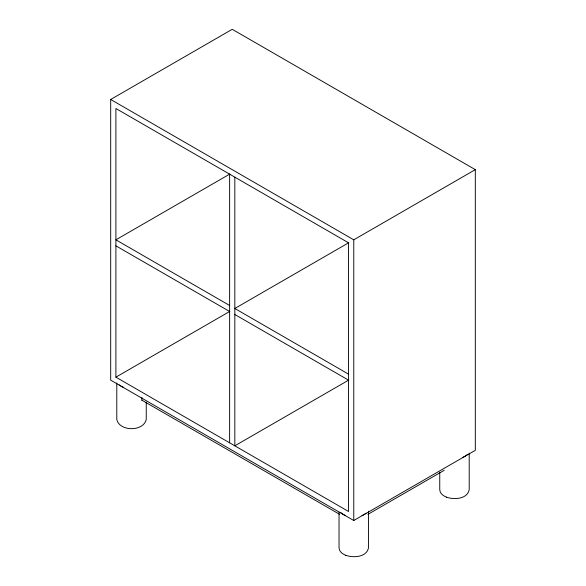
<?xml version="1.0" encoding="UTF-8"?>
<svg xmlns="http://www.w3.org/2000/svg" width="586" height="586" viewBox="0 0 586 586"><rect width="100%" height="100%" fill="white"/><g stroke="black" fill="none" stroke-linecap="round" stroke-linejoin="round"><path stroke-width="0.88" d="M110.688 99.474L232.232 29.3L475.312 169.647L475.312 450.341L353.768 520.514L110.688 380.168L110.688 99.474L353.768 239.821L475.312 169.647M229.851 174.027L115.896 239.821L229.624 305.482M115.896 377.157L348.56 511.49L348.56 242.824L115.896 108.498L115.896 377.157L229.851 311.364M348.795 242.692L234.832 308.485L348.56 374.154M348.795 380.036L234.832 445.829L234.832 177.162M367.935 514.34L444.254 470.28M446.451 497.14C453.908 499.917 467.43 499.221 469.21 489.64L469.21 453.081M345.747 555.279C353.197 558.062 366.719 557.359 368.506 547.778L368.506 511.226M116.79 382.907L116.79 419.466C119.522 431.699 143.519 431.772 146.251 419.466L146.251 402.099M446.51 497.162C443.294 495.968 439.815 493.39 439.749 489.64L439.749 472.272M345.799 555.301C342.583 554.107 339.104 551.536 339.038 547.778L339.038 512.135M115.896 245.834L229.624 311.496M234.832 314.506L348.56 380.168M141.805 400.135L339.536 514.296M353.768 239.821L353.768 520.514M229.624 174.159L229.624 442.818M141.937 397.586L141.937 400.216M366.023 513.211A14.731 8.504 0 0 1 361.958 515.555M345.586 515.555A14.731 8.504 0 0 1 340.781 512.494M123.338 387.236A14.731 8.504 0 0 1 119.273 384.892M467.474 454.348A14.731 8.504 0 0 1 462.662 457.41"/></g></svg>
